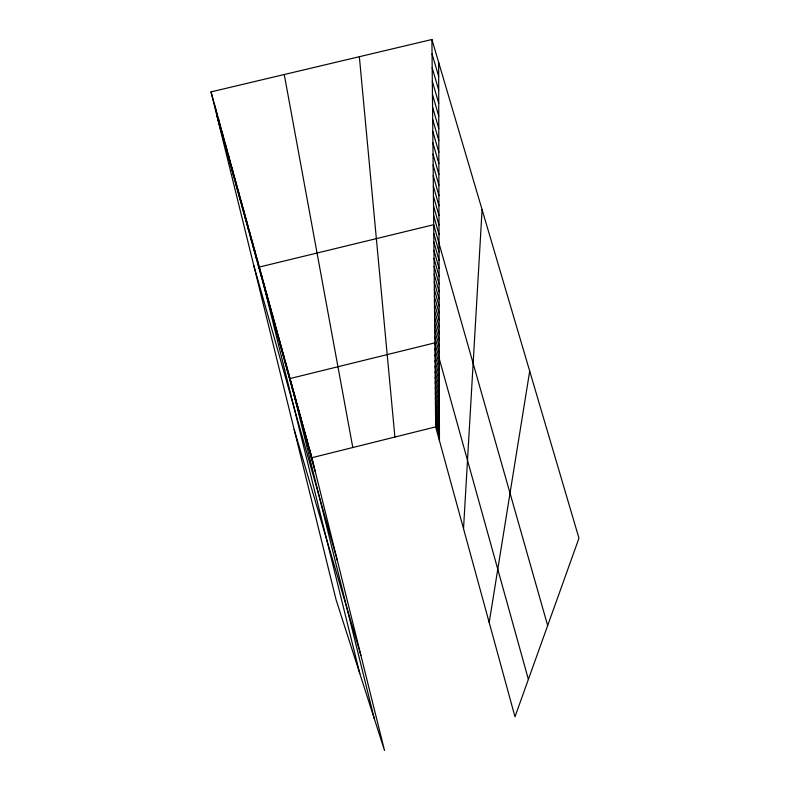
<?xml version="1.0" encoding="UTF-8"?>
<svg xmlns="http://www.w3.org/2000/svg" width="790" height="790" viewBox="0 0 790 790"><rect width="100%" height="100%" fill="white"/><g stroke="black" fill="none" stroke-linecap="round" stroke-linejoin="round"><path stroke-width="1.19" d="M463.523 528.707L482.088 209.646M489.188 622.51L529.705 371.132M311.823 457.726L435.665 426.886L431.913 39.5L211.029 91.887L336.086 599.778L384.523 750.5L311.823 457.726L211.029 91.887M294.166 429.543L360.872 655.275M431.913 39.5L578.971 538.207L514.981 716.777L435.665 426.886M432.051 53.898L438.677 76.442M432.189 67.841L438.707 90.08M432.318 81.34L438.736 103.293M432.446 94.425L438.766 116.081M432.574 107.104L438.796 128.494M432.693 119.399L438.815 140.521M432.801 131.338L438.845 152.194M432.92 142.921L438.865 163.52M433.029 154.178L438.894 174.521M433.127 165.11L438.914 185.216M433.236 175.736L438.934 195.604M433.335 186.075L438.954 205.696M433.434 196.127L438.973 215.522M433.522 205.914L438.993 225.081M433.621 215.433L439.013 234.393M547.668 625.562L433.71 224.706L259.298 267.06L359.815 673.643M433.789 233.484L439.052 252.02M433.878 242.036L439.072 260.374M433.957 250.381L439.092 268.531M434.036 258.528L439.112 276.48M253.679 265.094L337.36 560.544M434.115 266.477L439.122 284.242M434.184 274.239L439.141 291.826M434.263 281.823L439.151 299.232M434.332 289.229L439.171 306.461M434.401 296.467L439.191 313.521M434.47 303.548L439.201 320.434M434.54 310.46L439.21 327.178M434.609 317.225L439.23 333.785M434.668 323.851L439.24 340.243M434.727 330.319L439.26 346.563M434.796 336.659L439.27 352.745M528.382 679.38L434.856 342.86L290.009 378.558L374.401 719.019M434.915 348.933L439.299 364.723M434.974 354.888L439.309 370.53M435.023 360.714L439.319 376.208M435.083 366.422L439.329 381.777M435.132 372.011L439.339 387.238M435.191 377.501L439.359 392.581M435.241 382.874L439.368 397.824M435.29 388.147L439.378 402.969M435.339 393.311L439.388 408.005M216.746 115.142L315.299 471.709M435.389 398.387L439.398 412.953M435.438 403.364L439.408 417.801M435.488 408.242L439.418 422.561M435.537 413.032L439.428 427.232M435.576 417.732L439.438 431.824M435.626 422.354L439.447 436.317M310.648 453.46L314.153 467.562M309.453 449.105L312.988 463.335M306.994 440.168L311.793 459.02M305.72 435.567L309.344 450.162M304.426 430.886L308.08 445.6M301.77 421.238L306.797 440.948M300.407 416.271L304.15 431.38M299.005 411.205L302.787 426.452M297.583 406.04L301.405 421.425M294.65 395.385L299.983 416.291M293.139 389.895L297.06 405.704M291.589 384.286L295.549 400.254M288.399 372.712L292.438 388.986M286.76 366.728L290.829 383.16M285.072 360.625L289.179 377.215M283.353 354.384L287.501 371.142M281.596 348.005L285.782 364.931M279.798 341.478L284.035 358.571M277.962 334.802L282.237 352.073M276.075 327.969L280.391 345.418M274.15 320.987L278.515 338.604M272.175 313.828L276.589 331.642M270.16 306.5L274.614 324.502M268.096 298.995L272.59 317.185M265.973 291.312L270.526 309.69M263.801 283.422L268.403 302.017M261.579 275.345L266.22 294.137M256.878 258.3L261.628 277.527M254.4 249.304L259.209 268.748M251.852 240.061L256.72 259.742M249.235 230.561L254.153 250.479M246.549 220.795L251.526 240.95M243.774 210.752L248.811 231.154M240.93 200.413L246.026 221.072M237.997 189.768L243.162 210.693M234.976 178.817L240.2 199.998M231.865 167.519L237.158 188.978M228.656 155.887L234.018 177.622M225.357 143.889L230.779 165.91M221.941 131.505L227.441 153.823M218.425 118.727L223.995 141.351M214.781 105.524L220.43 128.454M284.252 74.527L352.794 447.525M359.351 56.712L394.901 437.038M438.648 62.341L439.457 440.741"/></g></svg>
